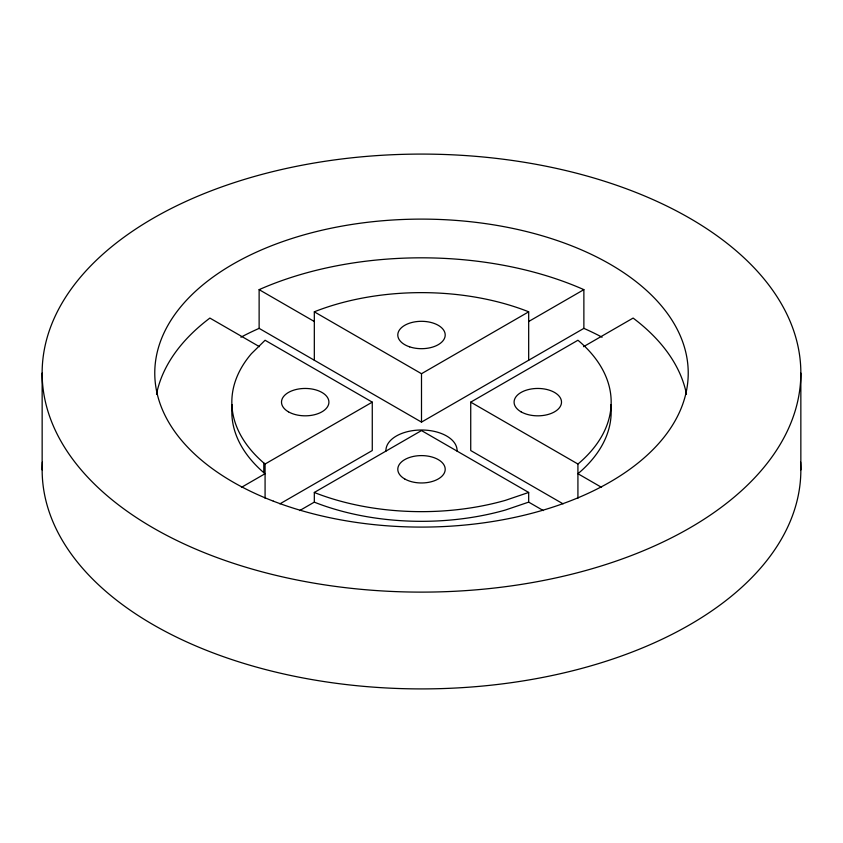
<?xml version="1.0" encoding="UTF-8"?>
<svg xmlns="http://www.w3.org/2000/svg" width="843" height="843" viewBox="0 0 843 843"><rect width="100%" height="100%" fill="white"/><g stroke="black" fill="none" stroke-linecap="round" stroke-linejoin="round"><path stroke-width="1.26" d="M577.919 498.224L577.919 464.019L579.204 462.976A189.675 109.506 0 0 0 579.204 341.299L577.919 340.256L470.731 402.143L470.731 450.541L563.092 503.861M265.081 498.224L265.081 464.019L372.269 402.143L372.269 450.541L279.908 503.861M314.323 360.235L314.323 311.836L421.5 373.712L528.677 311.836L528.677 360.235M241.425 487.359L265.081 473.703L263.796 472.66A189.675 109.506 0 0 1 232.236 404.661M528.677 321.51L583.872 289.644L583.872 328.37L421.5 422.111L259.128 328.37A266.725 153.995 0 0 0 240.908 337.211M299.676 510.584L314.323 502.122L314.323 492.449L421.5 430.573L528.677 492.449L528.677 502.122L543.324 510.584M583.546 346.684L633.114 318.074A266.725 153.995 0 0 1 686.487 394.218M314.323 311.836L316.125 311.088A189.675 109.506 0 0 1 526.875 311.088L528.677 311.836M528.677 492.449L505.389 500.352A189.675 109.506 0 0 1 316.125 493.197L314.323 492.449M528.677 502.122L505.389 510.036A189.675 109.506 0 0 1 316.125 502.871L314.323 502.122M470.731 402.143L577.919 464.019M259.128 328.37L259.128 289.644L314.323 321.51M601.575 487.359L577.919 473.703L579.204 472.66A189.675 109.506 0 0 0 610.764 404.661M372.269 402.143L265.081 340.256L251.383 353.712A189.675 109.506 0 0 0 263.796 462.976L263.796 472.66M259.454 346.684L209.886 318.074A266.725 153.995 0 0 0 156.513 394.218M263.796 462.976L265.081 464.019M800.85 373.101A379.35 219.011 0 0 1 231.825 562.776A379.35 219.011 0 0 1 231.825 183.426A379.35 219.011 0 0 1 800.85 373.101L800.85 469.899M421.5 373.712L421.5 422.111M42.15 373.101L42.15 469.899M385.946 451.131A35.564 20.538 0 0 1 421.5 430.004A35.564 20.538 0 0 1 457.054 451.131M259.128 289.644A266.725 153.995 0 0 1 583.872 289.644M800.608 462.08A379.35 219.011 0 0 1 421.5 688.91A379.35 219.011 0 0 1 42.392 462.08M583.872 328.37A266.725 153.995 0 0 1 602.092 337.211M288.443 411.816A23.709 13.688 0 0 0 328.106 405.683A23.709 13.688 0 0 0 299.065 388.918A23.709 13.688 0 0 0 288.443 411.816M521.027 411.816A23.709 13.688 0 0 0 560.7 405.683A23.709 13.688 0 0 0 531.659 388.918A23.709 13.688 0 0 0 521.027 411.816M273.311 501.142A266.736 153.995 0 0 0 687.656 383.175A266.736 153.995 0 0 0 303.533 234.986A266.736 153.995 0 0 0 273.311 501.142M404.735 478.961A23.709 13.688 0 0 0 444.398 472.828A23.709 13.688 0 0 0 415.367 456.063A23.709 13.688 0 0 0 404.735 478.961M409.645 346.852A23.709 13.688 0 0 0 445.209 334.998A23.709 13.688 0 0 0 409.645 323.143A23.709 13.688 0 0 0 409.645 346.852"/></g></svg>
